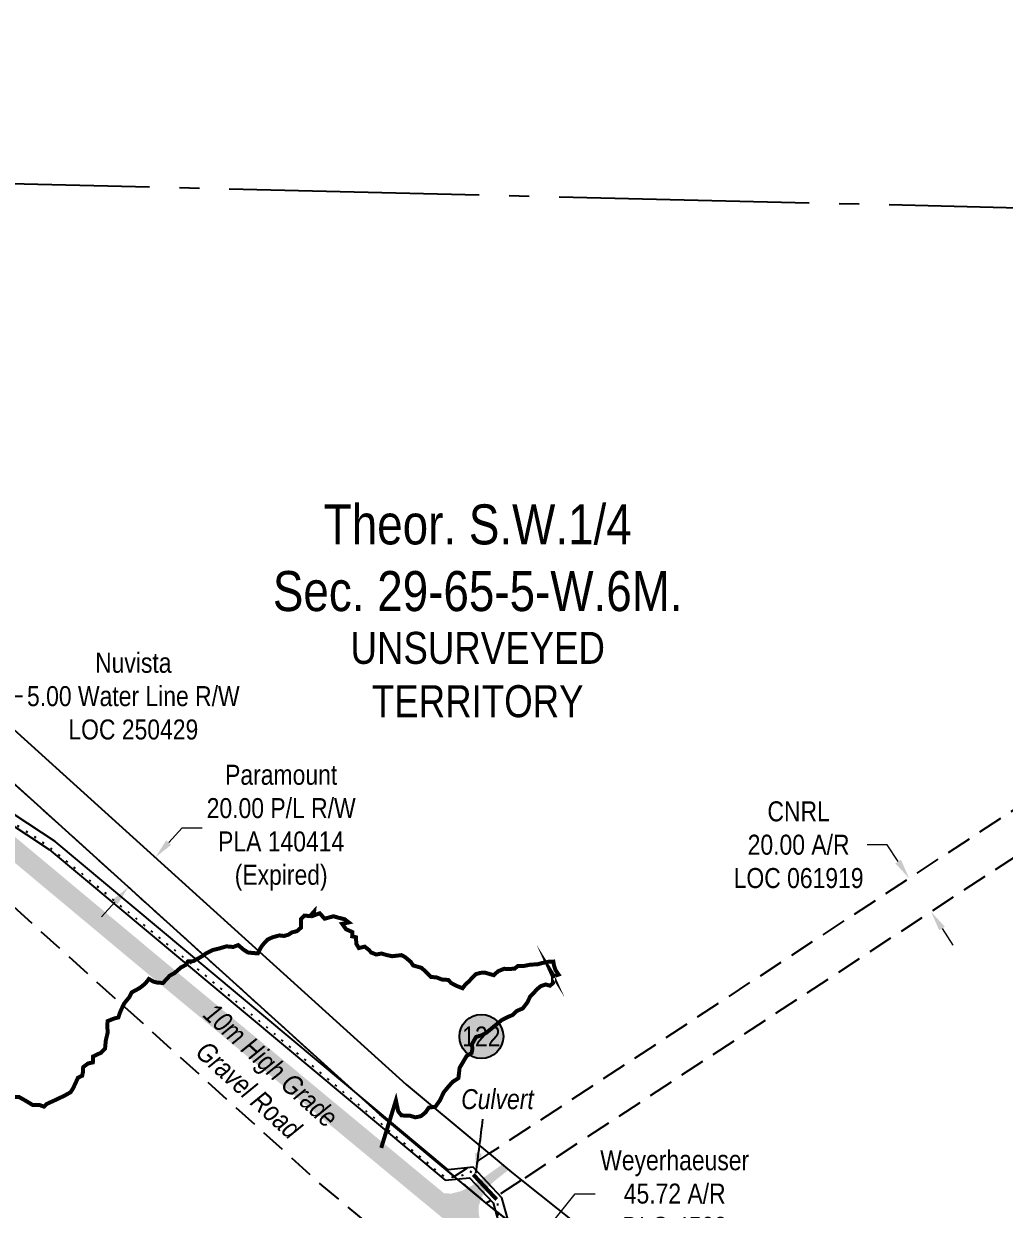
# Model space of a CAD drawing. Extents: x 383425 to 391668, y 6055101 to 6059545.
# Drawn here: x 388612 to 389102, y 6057192 to 6057784 of the extents above; entities that cross this region are included whole.
import ezdxf
from ezdxf.enums import TextEntityAlignment as Align

# ---------------------------------------------------------------- set-up
doc = ezdxf.new("R2010")
doc.units = 0
doc.header["$LTSCALE"] = 5
doc.header["$PDMODE"] = 35
doc.header["$PDSIZE"] = 20
for name, pattern in [('DASHDOT2', [12.7, 6.35, -3.175, 0, -3.175]), ('foc-ACCESSROAD', [3.75, 2.5, -1.25]), ('foc-QUARTERLINE', [33, 25, -3, 2, -3]), ('foc-TOPO', [1, 0.2, -0.8])]:
    doc.linetypes.add(name, pattern=pattern)
doc.layers.get('Defpoints').update_dxf_attribs({"color": 9})
for name, color, linetype, lineweight in [('AS-GENERAL', 48, 'Continuous', 18), ('F-AR-T', 190, 'Continuous', 9), ('F-RW-T', 190, 'Continuous', 9), ('T-TEXT', 48, 'Continuous', 18)]:
    doc.layers.add(name, color=color, linetype=linetype, lineweight=lineweight)
for name, color, linetype in [('AS-ROADS', 254, 'Continuous'), ('AS-UNDERLAY-H', 141, 'Continuous'), ('AS-WILDLIFE', 131, 'DASHDOT2'), ('C-SYMBOL', 7, 'Continuous'), ('CG-NOTES', 7, 'Continuous'), ('F-AR', 190, 'foc-ACCESSROAD'), ('F-RW', 190, 'Continuous'), ('L-QSEC', 8, 'foc-QUARTERLINE'), ('L-UNS-T', 3, 'Continuous'), ('P-PROPOSED', 10, 'Continuous'), ('P-TXT', 4, 'Continuous'), ('T-LOW-AREA', 48, 'foc-TOPO')]:
    doc.layers.add(name, color=color, linetype=linetype)
doc.styles.add('175L', font='ARIALN.TTF', dxfattribs={"height": 20})
doc.styles.add('80CG', font='ARIALN.TTF', dxfattribs={"height": 10})
doc.styles.add('80L', font='ARIALN.TTF', dxfattribs={"height": 10})
doc.dimstyles.new('Compass 5 000', dxfattribs={"dimscale": 5, "dimtxt": 9, "dimasz": 2, "dimexe": 0.2, "dimexo": 0.0625, "dimgap": 0.5, "dimtad": 0, "dimtih": 1, "dimtoh": 1, "dimzin": 0, "dimdsep": 46, "dimtxsty": '80CG', "dimcen": 0.1, "dimse1": 1, "dimse2": 1, "dimclrd": 256, "dimclrt": 256, "dimaunit": 1, "dimadec": 4, "dimazin": 0, "dimtfac": 0.06, "dimtofl": 0, "dimtmove": 0, "dimatfit": 1, "dimfxl": 0.2, "dimtolj": 1, "dimtzin": 0, "dimlwd": -1, "dimarcsym": 0})

# ---------------------------------------------------------------- blocks, each defined once
blk = doc.blocks.new('*D44')
at = {"layer": 'Defpoints', "color": 0, "transparency": 16777216}
for p in [(389053.06, 6057356), (389054.59, 6057357), (389064.02, 6057339.28)]:
    blk.add_point(p, dxfattribs=at)
at = {"layer": 'F-AR-T', "transparency": 16777216}
for p, q in [((389043.63, 6057373.73), (389033.63, 6057373.73)), ((389049.11, 6057365.36), (389043.63, 6057373.73)), ((389071.03, 6057331.91), (389076.51, 6057323.55))]:
    blk.add_line(p, q, dxfattribs=at)
for points in [[(389050.5, 6057366.28), (389047.72, 6057364.45), (389054.59, 6057357)], [(389072.42, 6057332.83), (389069.63, 6057331), (389065.55, 6057340.28)]]:
    blk.add_solid(points, dxfattribs=at)
at = {"layer": 'F-AR-T', "transparency": 16777216, "insert": (388999.32, 6057373.73), "char_height": 10, "attachment_point": 5, "style": '80CG'}
blk.add_mtext('\\A1;CNRL\\P20.00 A/R\\PLOC 061919', dxfattribs=at)
blk = doc.blocks.new('*D45')
at = {"layer": 'Defpoints', "color": 0, "transparency": 16777216}
for p in [(388905.5, 6057144.94), (388839.59, 6057138.99), (388877.04, 6057109.18)]:
    blk.add_point(p, dxfattribs=at)
at = {"layer": 'F-AR-T', "transparency": 16777216}
for p, q in [((388874.28, 6057182.57), (388887.62, 6057199.32)), ((388887.62, 6057199.32), (388897.62, 6057199.32)), ((388833.36, 6057131.16), (388827.13, 6057123.34))]:
    blk.add_line(p, q, dxfattribs=at)
for points in [[(388872.98, 6057183.61), (388875.59, 6057181.53), (388868.05, 6057174.74)], [(388832.06, 6057132.2), (388834.67, 6057130.13), (388839.59, 6057138.99)]]:
    blk.add_solid(points, dxfattribs=at)
at = {"layer": 'F-AR-T', "transparency": 16777216, "insert": (388937.36, 6057199.32), "char_height": 10, "attachment_point": 5, "style": '80CG'}
blk.add_mtext('\\A1;Weyerhaeuser\\P45.72 A/R \\PDLO 4508', dxfattribs=at)
blk = doc.blocks.new('*D46')
at = {"layer": 'Defpoints', "color": 0, "transparency": 16777216}
for p in [(388677.62, 6057367.41), (388716.92, 6057331.89), (388703.51, 6057317.05)]:
    blk.add_point(p, dxfattribs=at)
at = {"layer": 'F-RW-T', "transparency": 16777216}
for p, q in [((388684.33, 6057374.83), (388691.04, 6057382.25)), ((388691.04, 6057382.25), (388701.04, 6057382.25)), ((388657.51, 6057345.16), (388650.8, 6057337.74))]:
    blk.add_line(p, q, dxfattribs=at)
for points in [[(388683.09, 6057375.95), (388685.57, 6057373.71), (388677.62, 6057367.41)], [(388656.27, 6057346.28), (388658.74, 6057344.04), (388664.21, 6057352.58)]]:
    blk.add_solid(points, dxfattribs=at)
at = {"layer": 'F-RW-T', "transparency": 16777216, "insert": (388740.58, 6057382.25), "char_height": 10, "attachment_point": 5, "style": '80CG'}
blk.add_mtext('\\A1;Paramount\\P20.00 P/L R/W\\PPLA 140414\\P(Expired)', dxfattribs=at)
blk = doc.blocks.new('*U113')
at = {"layer": 'AS-UNDERLAY-H'}
h = blk.add_hatch(color=256, dxfattribs=at)
h.dxf.hatch_style = 1
edge = h.paths.add_edge_path()
edge.add_arc((0, 0), 11, 0, 360)
at = {"layer": 'CG-NOTES', "color": 182}
blk.add_circle((0, 0), 11, dxfattribs=at)
at = {"color": 182, "style": '80L'}
blk.add_attdef('#', text='', height=10, dxfattribs=at).set_placement((0, 0), align=Align.MIDDLE_CENTER)
blk = doc.blocks.new('*D118')
at = {"layer": 'Defpoints', "color": 0, "transparency": 16777216}
for p in [(388573.48, 6057414.15), (388579.87, 6057408.91), (388576.7, 6057405.04)]:
    blk.add_point(p, dxfattribs=at)
at = {"layer": 'P-TXT', "transparency": 16777216}
for p, q in [((388579.83, 6057421.88), (388601.26, 6057448)), ((388601.26, 6057448), (388611.26, 6057448)), ((388563.97, 6057402.56), (388557.62, 6057394.83))]:
    blk.add_line(p, q, dxfattribs=at)
for points in [[(388578.54, 6057422.94), (388581.12, 6057420.82), (388573.48, 6057414.15)], [(388562.68, 6057403.61), (388565.26, 6057401.5), (388570.31, 6057410.29)]]:
    blk.add_solid(points, dxfattribs=at)
at = {"layer": 'P-TXT', "transparency": 16777216, "insert": (388666.65, 6057448), "char_height": 10, "attachment_point": 5, "style": '80CG'}
blk.add_mtext('\\A1;Nuvista\\P5.00 Water Line R/W\\PLOC 250429', dxfattribs=at)

msp = doc.modelspace()

# ---------------------------------------------------------------- hatches: boundary and pattern name
at = {"layer": 'AS-ROADS'}
h = msp.add_hatch(color=256, dxfattribs=at)
h.dxf.hatch_style = 1
h.paths.add_polyline_path([(388813.287, 6057204.278), (388818.513, 6057200.948), (388820.611, 6057199.645), (388822.676, 6057199.507), (388825.601, 6057199.39), (388830.222, 6057200.535), (388833.8, 6057202.2), (388837.511, 6057204.272), (388851.705, 6057214.374), (388854.413, 6057211.335), (388847.288, 6057205.727), (388845.248, 6057203.818), (388842.731, 6057200.915), (388840.752, 6057197.41), (388839.418, 6057193.324), (388839.307, 6057190.193), (388839.74, 6057187.127), (388840.995, 6057184.001), (388843.065, 6057180.675), (388845.647, 6057178.663), (388851.475, 6057173.474)])

# ---------------------------------------------------------------- linework, layer by layer
at = {"layer": 'AS-GENERAL', "const_width": 1.999, "flags": 128}
msp.add_lwpolyline([(388848.33, 6057196.43), (388836.644, 6057208.909)], dxfattribs=at)
at = {"layer": 'AS-ROADS', "const_width": 9.996, "flags": 128}
msp.add_lwpolyline([(388132.923, 6057801.963), (388211.478, 6057737.191), (388304.103, 6057658.251), (388357.493, 6057611.115), (388398.186, 6057571.213), (388459.415, 6057509.006), (388496.737, 6057470.073), (388516.018, 6057451.669), (388528.06, 6057440.055), (388538.834, 6057429.891), (388554.36, 6057416.27), (388571.423, 6057401.581), (388591.12, 6057384.839), (388678.422, 6057311.988), (388806.446, 6057205.912), (388826.266, 6057189.543), (388841.111, 6057176.952), (389021.155, 6057027.063), (389180.848, 6056897.899), (389391.846, 6056726.814), (389573.223, 6056577.377), (389751.284, 6056430.45)], dxfattribs=at)
at = {"layer": 'AS-WILDLIFE', "const_width": 1.999, "elevation": 834.98, "flags": 128}
msp.add_lwpolyline([(388790.6, 6057222.22), (388797.961, 6057245.974), (388799.118, 6057240.491), (388800.746, 6057238.447), (388804.81, 6057238.347), (388807.694, 6057237.497), (388810.485, 6057238.097), (388812.725, 6057239.934), (388814.398, 6057242.342), (388817.702, 6057242.818), (388820.041, 6057246.1), (388821.814, 6057249.953), (388824.143, 6057252.79), (388826.268, 6057255.187), (388829.22, 6057257.118), (388829.797, 6057262.225), (388831.616, 6057265.297), (388833.299, 6057268.151), (388835.789, 6057269.648), (388836.231, 6057271.864), (388835.896, 6057273.987), (388838.053, 6057277.719), (388840.588, 6057278.436), (388843.072, 6057279.711), (388846.234, 6057282.305), (388848.474, 6057284.143), (388850.846, 6057286.088), (388853.462, 6057287.471), (388856.462, 6057288.734), (388858.382, 6057290.69), (388861.383, 6057291.953), (388863.65, 6057294.903), (388865.145, 6057297.983), (388866.931, 6057299.72), (388868.195, 6057301.248), (388870.37, 6057303.087), (388872.843, 6057303.917), (388875.023, 6057303.307), (388876.543, 6057304.717), (388876.431, 6057308.059), (388875.268, 6057310.648), (388876.882, 6057308.048), (388879.291, 6057308.88), (388877.733, 6057311.144), (388877.013, 6057313.389), (388876.675, 6057315.401), (388874.544, 6057315.342), (388871.106, 6057314.647), (388868.506, 6057313.931), (388865.471, 6057313.894), (388861.578, 6057313.099), (388858.933, 6057313.164), (388857.352, 6057311.867), (388854.377, 6057311.606), (388852.057, 6057311.774), (388848.992, 6057310.514), (388846.878, 6057308.562), (388844.699, 6057309.172), (388842.328, 6057309.898), (388840.258, 6057309.726), (388837.984, 6057309.114), (388834.144, 6057305.2), (388832.493, 6057303.682), (388831.291, 6057302.042), (388828.221, 6057303.231), (388825.609, 6057304.631), (388824.034, 6057306.228), (388821.26, 6057306.296), (388818.191, 6057307.484), (388815.549, 6057307.66), (388813.281, 6057309.943), (388810.755, 6057312.231), (388806.589, 6057313.446), (388805.342, 6057315.258), (388802.623, 6057317.551), (388800.776, 6057318.599), (388796.051, 6057318.047), (388793.161, 6057318.674), (388790.855, 6057319.399), (388788.067, 6057318.911), (388785.702, 6057319.859), (388784.128, 6057321.456), (388782.354, 6057322.836), (388779.432, 6057322.128), (388778.129, 6057324.275), (388778.015, 6057327.507), (388776.09, 6057327.999), (388776.207, 6057330.111), (388773.014, 6057331.526), (388771.079, 6057334.245), (388774.389, 6057334.943), (388772.298, 6057336.553), (388769.218, 6057337.296), (388766.718, 6057338.026), (388762.299, 6057336.798), (388759.848, 6057339.53), (388756.786, 6057338.381), (388757.029, 6057340.379), (388754.971, 6057338.091), (388752.203, 6057338.382), (388750.549, 6057336.753), (388750.572, 6057332.411), (388748.461, 6057330.57), (388745.993, 6057329.963), (388744.156, 6057328.783), (388741.947, 6057328.169), (388739.694, 6057328.447), (388736.315, 6057327.528), (388733.769, 6057326.366), (388731.381, 6057323.753), (388730.243, 6057322.111), (388728.952, 6057319.471), (388726.374, 6057319.646), (388723.928, 6057319.929), (388721.641, 6057321.432), (388719.112, 6057323.609), (388716.572, 6057322.67), (388713.223, 6057322.975), (388709.322, 6057321.846), (388706.335, 6057321.14), (388703.133, 6057319.549), (388701.226, 6057318.149), (388698.804, 6057316.761), (388696.58, 6057315.591), (388693.93, 6057315.433), (388692.854, 6057313.679), (388690.566, 6057312.51), (388687.334, 6057309.695), (388684.847, 6057308.309), (388681.531, 6057304.717), (388678.95, 6057304.78), (388676.897, 6057305.276), (388674.414, 6057306.673), (388672.881, 6057304.707), (388671.23, 6057303.189), (388669.587, 6057302.005), (388665.857, 6057299.981), (388664.636, 6057297.562), (388662.041, 6057294.398), (388660.27, 6057290.656), (388659.159, 6057287.455), (388656.885, 6057286.843), (388653.755, 6057285.584), (388653.687, 6057282.803), (388653.807, 6057279.794), (388652.869, 6057275.809), (388652.516, 6057271.922), (388650.593, 6057269.854), (388646.544, 6057267.95), (388646.405, 6057264.947), (388644.005, 6057264.45), (388641.571, 6057262.617), (388641.517, 6057260.392), (388641.078, 6057258.287), (388638.988, 6057257.337), (388637.624, 6057254.365), (388636.602, 6057252.163), (388635.324, 6057250.08), (388632.509, 6057248.479), (388626.957, 6057245.832), (388623.432, 6057244.249), (388621.913, 6057242.839), (388619.739, 6057243.672), (388616.381, 6057243.643), (388613.328, 6057245.499), (388609.445, 6057247.71), (388606.345, 6057247.675), (388602.908, 6057249.652), (388599.948, 6057247.387), (388598.712, 6057249.644), (388596.904, 6057252.249), (388594.235, 6057253.984), (388590.809, 6057256.406), (388588.536, 6057258.466), (388585.972, 6057259.197), (388584.593, 6057260.901), (388587.126, 6057261.506), (388585.495, 6057263.439), (388584.018, 6057266.37), (388581.964, 6057266.865), (388581.568, 6057269.102), (388583.716, 6057269.828), (388582.771, 6057273.414), (388580.789, 6057276.802), (388577.217, 6057278.56), (388574.562, 6057280.851), (388574.748, 6057283.185), (388573.465, 6057286.111), (388570.43, 6057286.074), (388566.96, 6057286.716), (388568.877, 6057288.561), (388566.179, 6057289.073), (388561.869, 6057287.064), (388560.591, 6057284.98), (388557.606, 6057281.714), (388556.011, 6057279.861), (388553.536, 6057281.591), (388550.579, 6057282.109), (388549.15, 6057284.371), (388546.368, 6057289.338), (388545.994, 6057295.136), (388545.775, 6057299.371), (388547.437, 6057301.334), (388548.025, 6057304.214), (388546.432, 6057307.704), (388545.238, 6057311.63), (388542.58, 6057313.81), (388541.401, 6057310.5), (388539.108, 6057309.109), (388542.192, 6057311.148), (388546.573, 6057310.818), (388549.591, 6057315.419), (388552.99, 6057317.117), (388555.777, 6057317.605), (388560.075, 6057321.729), (388557.196, 6057322.802), (388558.654, 6057324.325), (388560.7, 6057326.167), (388560.702, 6057328.839), (388558.09, 6057332.911), (388554.224, 6057335.789), (388552.714, 6057337.384), (388551.4, 6057339.087), (388551.737, 6057342.307), (388555.061, 6057346.232), (388557.44, 6057345.84), (388559.645, 6057346.231), (388563.04, 6057347.817), (388565.699, 6057348.309), (388569.107, 6057353.012), (388570.485, 6057351.308), (388571.742, 6057355.173), (388571.392, 6057359.301), (388573.693, 6057361.026), (388576.508, 6057362.626), (388575.52, 6057364.432), (388577.468, 6057367.501), (388576.633, 6057370.304), (388578.652, 6057371.034), (388580.952, 6057370.087), (388581.838, 6057371.958), (388583.829, 6057371.575), (388583.898, 6057374.356), (388581.802, 6057375.743), (388581.182, 6057379.432), (388582.395, 6057381.518), (388580.689, 6057383.007), (388580.101, 6057385.359), (388580.739, 6057387.681), (388578.918, 6057389.73), (388576.645, 6057391.789), (388574.173, 6057393.631), (388571.117, 6057395.376), (388568.166, 6057396.117), (388566.342, 6057398.054), (388563.727, 6057399.343), (388562.02, 6057400.832), (388560.726, 6057403.313), (388558.587, 6057405.592), (388556.752, 6057407.085), (388558.019, 6057408.723), (388556.62, 6057406.977), (388557.191, 6057403.957)], dxfattribs=at)
at = {"layer": 'F-AR', "flags": 128}
for points in [[(390877.971, 6056512.245), (390852.783, 6056495.972), (390778.133, 6056446.86), (390713.132, 6056404.093), (390594.388, 6056328.645), (390476.2, 6056253.552), (390459.76, 6056242.14), (390322.063, 6056146.923), (390275.044, 6056114.761), (390236.604, 6056094.387), (390207.083, 6056086.662), (390168.998, 6056086.913), (390137.943, 6056093.828), (390116.486, 6056102.763), (390096.251, 6056115.753), (390086.908, 6056122.936), (390030.227, 6056168.258), (389980.762, 6056210.156), (389951.2, 6056235.195), (389900.766, 6056277.912), (389748.384, 6056406.312), (389565.341, 6056560.757), (389549.857, 6056573.609), (389182.785, 6056865.801), (389165.582, 6056879.496), (389143.707, 6056896.908), (388813.908, 6057159.431), (388797.848, 6057172.809), (388761.101, 6057203.432), (388467.903, 6057468.178), (388430.959, 6057507.086), (388396.45, 6057542.556), (388390.811, 6057547.927), (388361.331, 6057576.005), (388335.715, 6057600.403), (388204.002, 6057713.479), (388203.617, 6057713.86), (388192.574, 6057723.351), (388188.761, 6057726.626), (388177.196, 6057736.305), (388126.982, 6057778.731), (388015.108, 6057871.31), (387961.38, 6057917.692), (387781.45, 6058069.486), (387714.854, 6058126.121), (387667.167, 6058163.539), (387576.541, 6058238.325), (387572.544, 6058241.624), (387528.369, 6058279.232), (387481.845, 6058317.732), (387443.623, 6058349.914), (387347.634, 6058430.939), (387218.838, 6058537.914), (387213.856, 6058541.91), (387126.869, 6058614.8), (387120.109, 6058620.45), (387069.557, 6058657.115), (387037.363, 6058674.89), (387009.94, 6058686.822), (386982.349, 6058696.01), (386977.816, 6058697.022), (386791.07, 6058722.464), (386728.525, 6058725.642), (386585.57, 6058720.924), (386362.47, 6058706.607), (386075.392, 6058691.53), (386018.656, 6058691.361), (385965.682, 6058695.887), (385964.513, 6058696.095), (385917.316, 6058704.497), (385915.295, 6058704.857), (385902.365, 6058708.524), (385741.991, 6058754.01), (385569.958, 6058805.842), (385555.664, 6058810.22), (385529.166, 6058818.203), (385491.362, 6058829.59), (385476.01, 6058834.215), (385470.848, 6058835.768), (385465.754, 6058837.307), (385464.375, 6058837.722), (385369.004, 6058866.49), (385275.259, 6058894.764), (385244.513, 6058903.768), (385178.102, 6058923.174), (385148.151, 6058931.951), (385126.875, 6058938.185), (385057.89, 6058955.047), (385001.702, 6058964.737), (384498.738, 6059021.067), (384464.765, 6059028.11), (384450.082, 6059031.154), (384446.204, 6059031.957), (384436.882, 6059035.166), (384418.407, 6059041.564), (384408.831, 6059044.819), (384370.373, 6059063.828), (384349.662, 6059077.455), (384336.553, 6059086.082), (384315.177, 6059104.703), (384295.733, 6059121.642), (384269.991, 6059151.762), (384253.968, 6059175.758), (384239.234, 6059204.595), (384228.764, 6059232.155), (384216.041, 6059277.869), (384184.468, 6059426.84), (384162.904, 6059528.595)], [(384209.894, 6059527.364), (384231.459, 6059425.618), (384260.496, 6059288.619), (384272.409, 6059245.836), (384281.002, 6059223.353), (384293.503, 6059199.291), (384306.633, 6059179.246), (384328.296, 6059153.9), (384351.109, 6059134.027), (384364.255, 6059122.575), (384393.151, 6059103.561), (384426.467, 6059087.092), (384458.329, 6059076.129), (384459.365, 6059075.914), (384474.048, 6059072.87), (384505.937, 6059066.259), (385008.136, 6059010.014), (385067.212, 6058999.826), (385138.735, 6058982.344), (385149.351, 6058979.234), (385179.302, 6058970.457), (385288.291, 6058938.521), (385462.07, 6058886.131), (385482.637, 6058879.934), (385563.172, 6058855.691), (385589.674, 6058847.713), (385599.265, 6058844.826), (385713.738, 6058810.586), (385717.952, 6058809.325), (385724.126, 6058807.479), (385733.757, 6058804.598), (385737.875, 6058803.366), (385753.504, 6058798.877), (385902.873, 6058755.97), (385917.831, 6058751.673), (385924.591, 6058749.731), (385946.484, 6058745.771), (385965.678, 6058742.294), (385971.681, 6058741.252), (385976.047, 6058740.88), (386020.538, 6058737.088), (386074.127, 6058737.239), (386159.371, 6058741.511), (386179.014, 6058742.542), (386359.777, 6058752.249), (386360.164, 6058752.273), (386583.351, 6058766.597), (386700.549, 6058770.261), (386731.782, 6058771.238), (386795.322, 6058768.01), (386985.892, 6058742.047), (386994.578, 6058740.108), (387026.309, 6058729.541), (387057.569, 6058715.939), (387094.111, 6058695.764), (387148.212, 6058656.524), (387286.824, 6058540.179), (387362.907, 6058476.86), (387378.43, 6058463.941), (387428.53, 6058422.665), (387443.821, 6058409.773), (387462.692, 6058393.664), (388044.62, 6057906.223), (388098.098, 6057861.342), (388118.995, 6057844.675), (388130.764, 6057834.937), (388142.101, 6057825.555), (388202.13, 6057775.286), (388218.183, 6057761.655), (388224.607, 6057756.197), (388228.456, 6057752.932), (388229.684, 6057751.876), (388275.88, 6057712.147), (388362.846, 6057637.363), (388366.402, 6057634.306), (388392.334, 6057609.606), (388428.608, 6057575.057), (388463.917, 6057538.763), (388498.077, 6057502.787), (388789.996, 6057238.857), (388827.103, 6057207.933), (388843.163, 6057194.556), (389166.988, 6056936.796), (389219.374, 6056895.095), (389258.456, 6056863.984), (389261.663, 6056861.434), (389281.224, 6056845.863), (389555.513, 6056627.532), (389567.24, 6056618.215), (389578.714, 6056609.064), (389582.926, 6056605.568), (389594.536, 6056595.932), (389777.524, 6056441.535), (389930.348, 6056312.772), (389952.631, 6056293.898), (389982.193, 6056268.859), (390059.403, 6056203.462), (390114.766, 6056159.168), (390122.572, 6056153.166), (390137.779, 6056143.404), (390151.8, 6056137.566), (390174.174, 6056132.584), (390201.351, 6056132.404), (390219.894, 6056137.257), (390251.366, 6056153.937), (390296.259, 6056184.645), (390450.635, 6056291.008), (390476.868, 6056307.674), (390569.869, 6056367.234), (390664.902, 6056427.617), (390688.307, 6056442.488), (390779.477, 6056502.47), (390827.793, 6056534.259), (390879.423, 6056567.689)]]:
    msp.add_lwpolyline(points, dxfattribs=at)
msp.add_lwpolyline([(388860.774, 6057206.095), (388843.163, 6057194.556), (388827.103, 6057207.933), (388844.591, 6057219.391), (389179.303, 6057438.719), (389476.417, 6057633.41), (389480.291, 6057636.126), (389502.183, 6057651.473), (389514.034, 6057659.78), (389527.984, 6057645.145), (389516.142, 6057636.829), (389503.896, 6057628.229), (389487.636, 6057616.862), (389475.236, 6057608.736), (389178.707, 6057414.43), (388860.774, 6057206.095)], close=True, dxfattribs=at)
at = {"layer": 'F-RW', "flags": 128}
for points in [[(388161.886, 6057841.442), (388232.262, 6057782.708), (388239.25, 6057776.868), (388241.472, 6057769.509), (388242.042, 6057767.623), (388307.42, 6057711.4), (388363.484, 6057663.189), (388379.826, 6057649.136), (388393, 6057636.588), (388442.675, 6057589.275), (388478.335, 6057552.62), (388512.054, 6057517.109), (388803.108, 6057253.96), (388839.904, 6057223.296), (388844.591, 6057219.392), (388855.792, 6057210.063), (388860.775, 6057206.096), (389167.603, 6056961.865), (389252.481, 6056894.3), (389266.643, 6056883.029), (389278.032, 6056873.963), (389289.764, 6056864.624), (389291.563, 6056863.19), (389458.275, 6056730.489)], [(389555.513, 6056627.532), (389281.224, 6056845.863), (389261.663, 6056861.434), (389258.456, 6056863.984), (389219.374, 6056895.095), (389166.988, 6056936.796), (388843.163, 6057194.556), (388827.103, 6057207.933), (388789.996, 6057238.857), (388498.077, 6057502.787), (388463.917, 6057538.763), (388428.608, 6057575.057), (388392.334, 6057609.606), (388366.402, 6057634.306), (388362.846, 6057637.363), (388275.88, 6057712.147), (388229.684, 6057751.876), (388228.456, 6057752.932), (388224.607, 6057756.197), (388221.838, 6057765.352), (388221.079, 6057765.986), (388208.529, 6057776.459), (388149.06, 6057826.087)]]:
    msp.add_lwpolyline(points, dxfattribs=at)
at = {"layer": 'L-QSEC'}
msp.add_line((388384.747, 6057709.561), (389150.981, 6057691.226), dxfattribs=at)
at = {"layer": 'P-PROPOSED'}
for points in [[(389885.515, 6056335.759), (389547.516, 6056615.666), (389405.918, 6056730.653), (389167.806, 6056926.217), (388854.294, 6057185.405), (388850.991, 6057197.244), (388836.658, 6057212.55), (388824.095, 6057211.293), (388627.585, 6057375.39), (388593.292, 6057397.891), (388543.786, 6057438.524), (388356.75, 6057628.847), (388292.664, 6057685.694), (388108.163, 6057840.716)], [(388105.135, 6057836.732), (388289.397, 6057681.91), (388353.305, 6057625.222), (388540.408, 6057434.83), (388590.327, 6057393.859), (388624.602, 6057371.369), (388822.503, 6057206.111), (388834.698, 6057207.331), (388846.506, 6057194.722), (388849.901, 6057182.552), (389164.627, 6056922.36), (389402.757, 6056726.782), (389544.347, 6056611.801), (389882.324, 6056331.912)]]:
    msp.add_lwpolyline(points, dxfattribs=at)
at = {"layer": 'T-LOW-AREA', "flags": 128}
for points in [[(388835.888, 6057209.87), (388835.079, 6057210.499), (388834.334, 6057210.459), (388831.154, 6057208.495), (388827.506, 6057207.616), (388824.677, 6057207.333), (388822.263, 6057207.99), (388819.841, 6057209.068), (388816.756, 6057212.212), (388701.412, 6057309.498), (388625.207, 6057372.166), (388618.629, 6057376.772), (388610.431, 6057382.152), (388597.086, 6057390.66), (388590.931, 6057394.658), (388539.194, 6057439.887), (388498.446, 6057478.956), (388403.049, 6057576.03), (388354.31, 6057625.667), (388310.102, 6057664.881), (388206.622, 6057752.766), (388134.014, 6057813.773), (388131.088, 6057816.14), (388129.068, 6057818.247), (388127.833, 6057820.52), (388127.224, 6057821.757), (388126.529, 6057822.546)], [(390210.452, 6056117.535), (390206.37, 6056117.707), (390188.283, 6056115.457), (390166.563, 6056117.972), (390140.522, 6056125.63), (390097.248, 6056154.389), (390056.377, 6056188.59), (389882.962, 6056332.681), (389680.339, 6056500.588), (389657.532, 6056519.836), (389616.556, 6056553.579), (389569.636, 6056592.53), (389544.977, 6056612.577), (389403.389, 6056727.556), (389165.263, 6056923.131), (388850.741, 6057183.154), (388849.124, 6057187.397), (388848.94, 6057195.669)]]:
    msp.add_lwpolyline(points, dxfattribs=at)

# ---------------------------------------------------------------- block references
at = {"layer": 'CG-NOTES'}
msp.add_blockref('*U113', (388840.683, 6057277.922), dxfattribs=at).add_auto_attribs({'#': '122'})

# ---------------------------------------------------------------- texts
at = {"layer": 'C-SYMBOL', "color": 3, "insert": (388838.875, 6057543.911), "char_height": 19.99238, "width": 203.16486, "attachment_point": 2, "style": '175L'}
msp.add_mtext('Theor. S.W.1/4\\PSec. 29-65-5-W.6M.', dxfattribs=at)
at = {"layer": 'L-UNS-T', "color": 3, "insert": (388838.875, 6057458.751), "char_height": 15.9939, "attachment_point": 5, "style": '80L'}
msp.add_mtext_dynamic_manual_height_columns('UNSURVEYED TERRITORY', width=126.41375, gutter_width=47.5, heights=[0], dxfattribs=at)
at = {"layer": 'T-TEXT', "insert": (388729.833, 6057257.306), "char_height": 9.99619, "width": 96.23069, "attachment_point": 5, "rotation": 317.919182, "style": '80CG'}
msp.add_mtext('{\\fArial Narrow|b0|i1|c0|p34;10m High Grade Gravel Road}', dxfattribs=at)
at = {"layer": 'T-TEXT', "insert": (388848.735, 6057246.54), "char_height": 9.99619, "width": 36.30035, "attachment_point": 5, "style": '80CG'}
msp.add_mtext('{\\fArial Narrow|b0|i1|c0|p34;Culvert}', dxfattribs=at)

# ---------------------------------------------------------------- dimensions: what is measured, and where the dimension line sits
at = {"layer": 'F-AR-T'}
dim = msp.add_aligned_dim(p1=(389064.017, 6057339.276), p2=(389053.061, 6057355.996), distance=-1.829, text='CNRL\\P20.00 A/R\\PLOC 061919', dimstyle='Compass 5 000', dxfattribs=at)
dim.commit()
dim.dimension.update_dxf_attribs({"geometry": '*D44', "text_midpoint": (388999.315, 6057373.727)})
dim = msp.add_linear_dim(base=(388839.59, 6057138.988), p1=(388905.498, 6057144.939), p2=(388877.035, 6057109.182), angle=231.479885, text='Weyerhaeuser\\P45.72 A/R \\PDLO 4508', dimstyle='Compass 5 000', dxfattribs=at)
dim.commit()
dim.dimension.update_dxf_attribs({"geometry": '*D45', "text_midpoint": (388937.364, 6057199.321), "dimtype": 161})
at = {"layer": 'F-RW-T'}
dim = msp.add_aligned_dim(p1=(388703.508, 6057317.053), p2=(388716.918, 6057331.886), distance=52.974, text='Paramount\\P20.00 P/L R/W\\PPLA 140414\\P(Expired)', dimstyle='Compass 5 000', dxfattribs=at)
dim.commit()
dim.dimension.update_dxf_attribs({"geometry": '*D46', "text_midpoint": (388740.576, 6057382.249)})
at = {"layer": 'P-TXT', "color": 3}
dim = msp.add_linear_dim(base=(388573.483, 6057414.149), p1=(388576.7, 6057405.043), p2=(388579.871, 6057408.906), angle=50.621995, text='Nuvista\\P5.00 Water Line R/W\\PLOC 250429', dimstyle='Compass 5 000', dxfattribs=at)
dim.commit()
dim.dimension.update_dxf_attribs({"geometry": '*D118', "text_midpoint": (388666.649, 6057447.997), "dimtype": 161})

# ---------------------------------------------------------------- leaders
at = {"layer": 'T-TEXT', "path_type": 1}
msp.add_leader([(388837.994, 6057209.587), (388841.475, 6057236.595)], dimstyle='Compass 5 000', override={"dimgap": 0.5, "dimtad": 0}, dxfattribs=at)

doc.saveas('drawing.dxf')
